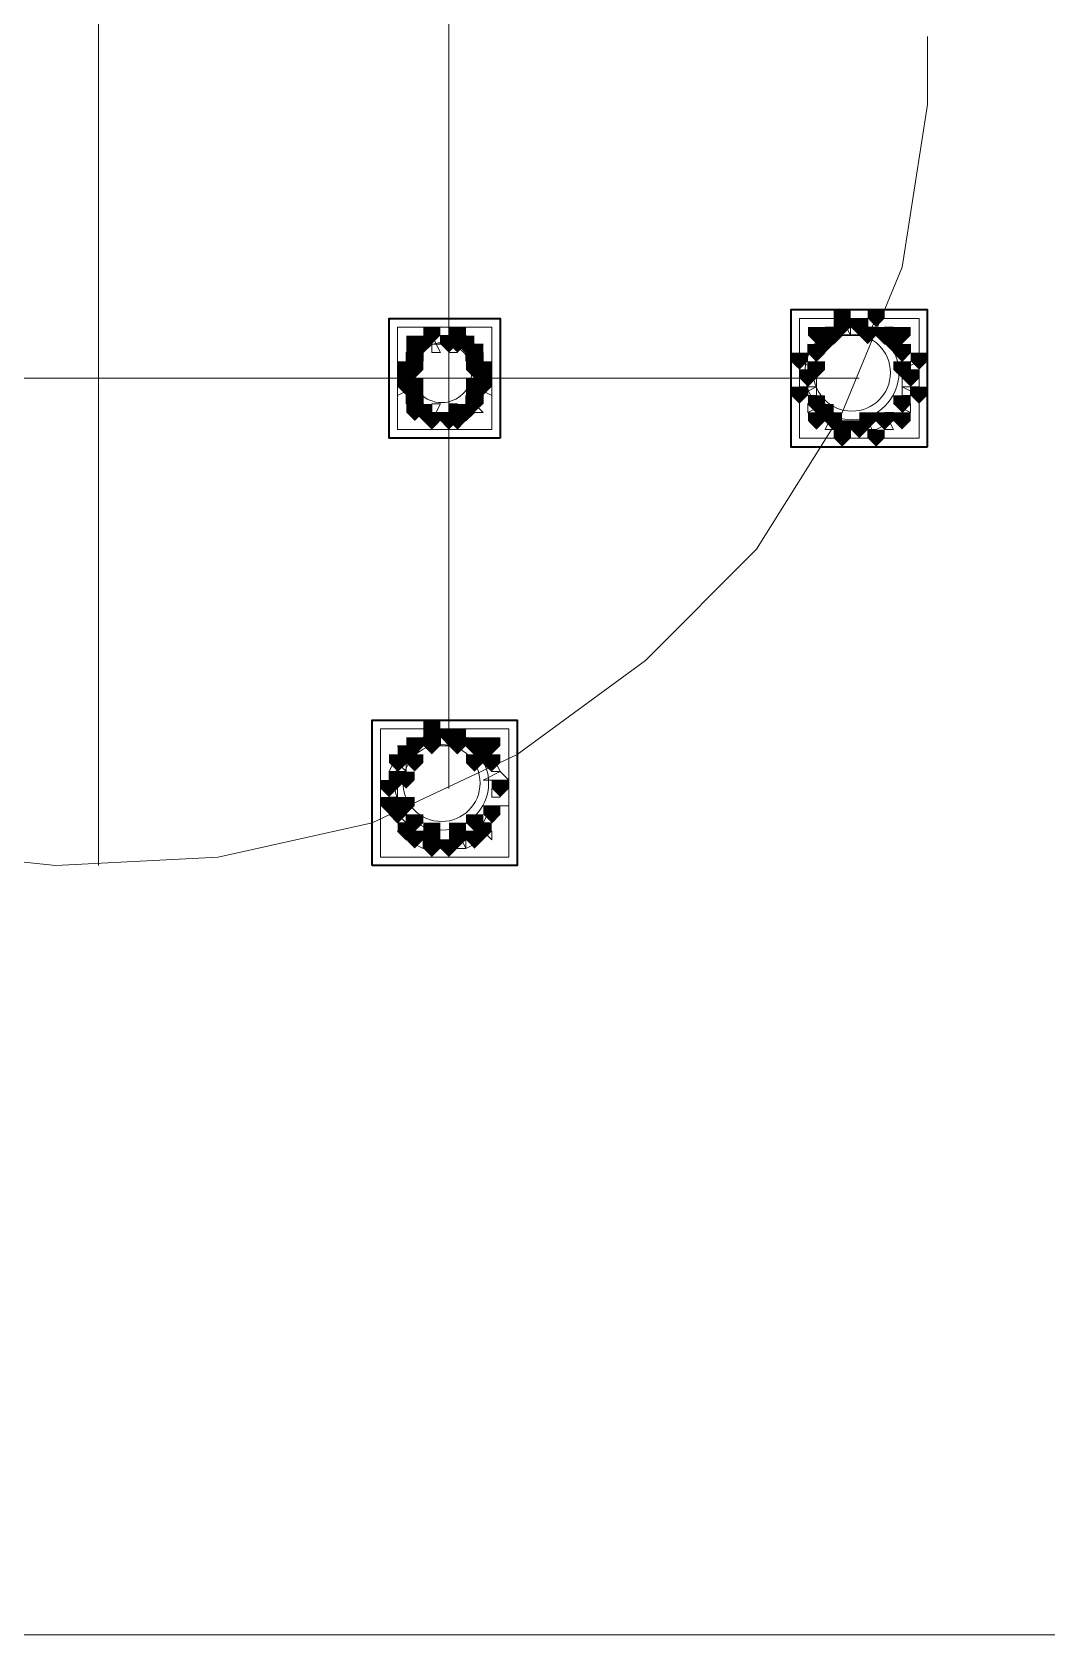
# Model space of a CAD drawing. Header units: millimetres. Extents: x 2315 to 4619, y 1334 to 1897.
# Drawn here: x 4087.57 to 4094.82, y 1530.21 to 1541.67 of the extents above; entities that cross this region are included whole.
import ezdxf

# ---------------------------------------------------------------- set-up
doc = ezdxf.new("R2010")
doc.units = ezdxf.units.MM
for name, color, linetype, true_color in [('PDF_10', 7, 'Continuous', 0x00b85c), ('PDF_AXIS', 7, 'Continuous', 0x00b85c), ('PDF_柱构件', 7, 'Continuous', 0x00b85c), ('PDF_转运站初步方案', 7, 'Continuous', 0x00b85c)]:
    doc.layers.add(name, color=color, linetype=linetype, true_color=true_color)
doc.layers.add('PDF_中心线层', color=1, linetype='Continuous')
doc.layers.add('PDF_粗实线层', color=7, linetype='Continuous')

msp = doc.modelspace()

# ---------------------------------------------------------------- hatches: boundary and pattern name
at = {"layer": 'PDF_10', "transparency": 33554559}
for points in [[(4093.483, 1539.62), (4093.422, 1539.62), (4093.422, 1539.558), (4093.483, 1539.497), (4093.544, 1539.558), (4093.544, 1539.62)], [(4093.483, 1539.62), (4093.422, 1539.62), (4093.422, 1539.558), (4093.483, 1539.497), (4093.544, 1539.558), (4093.544, 1539.62)], [(4090.368, 1539.497), (4090.307, 1539.497), (4090.307, 1539.436), (4090.368, 1539.375), (4090.429, 1539.436), (4090.429, 1539.497)], [(4090.368, 1539.497), (4090.307, 1539.497), (4090.307, 1539.436), (4090.368, 1539.375), (4090.429, 1539.436), (4090.429, 1539.497)], [(4090.551, 1539.497), (4090.49, 1539.497), (4090.49, 1539.436), (4090.551, 1539.375), (4090.612, 1539.436), (4090.612, 1539.497)], [(4090.551, 1539.497), (4090.49, 1539.497), (4090.49, 1539.436), (4090.551, 1539.375), (4090.612, 1539.436), (4090.612, 1539.497)], [(4090.673, 1539.497), (4090.612, 1539.497), (4090.612, 1539.436), (4090.673, 1539.375), (4090.734, 1539.436), (4090.734, 1539.497)], [(4090.673, 1539.497), (4090.612, 1539.497), (4090.612, 1539.436), (4090.673, 1539.375), (4090.734, 1539.436), (4090.734, 1539.497)], [(4090.673, 1539.497), (4090.612, 1539.497), (4090.612, 1539.436), (4090.673, 1539.375), (4090.734, 1539.436), (4090.734, 1539.497)], [(4093.3, 1539.558), (4093.239, 1539.558), (4093.239, 1539.497), (4093.3, 1539.436), (4093.361, 1539.497), (4093.361, 1539.558)], [(4093.3, 1539.558), (4093.239, 1539.558), (4093.239, 1539.497), (4093.3, 1539.436), (4093.361, 1539.497), (4093.361, 1539.558)], [(4093.666, 1539.558), (4093.605, 1539.558), (4093.605, 1539.497), (4093.666, 1539.436), (4093.727, 1539.497), (4093.727, 1539.558)], [(4093.666, 1539.558), (4093.605, 1539.558), (4093.605, 1539.497), (4093.666, 1539.436), (4093.727, 1539.497), (4093.727, 1539.558)], [(4090.307, 1539.375), (4090.246, 1539.375), (4090.246, 1539.314), (4090.307, 1539.253), (4090.368, 1539.314), (4090.368, 1539.375)], [(4090.307, 1539.375), (4090.246, 1539.375), (4090.246, 1539.314), (4090.307, 1539.253), (4090.368, 1539.314), (4090.368, 1539.375)], [(4090.734, 1539.375), (4090.673, 1539.375), (4090.673, 1539.314), (4090.734, 1539.253), (4090.796, 1539.314), (4090.796, 1539.375)], [(4090.734, 1539.375), (4090.673, 1539.375), (4090.673, 1539.314), (4090.734, 1539.253), (4090.796, 1539.314), (4090.796, 1539.375)], [(4093.178, 1539.436), (4093.117, 1539.436), (4093.117, 1539.375), (4093.178, 1539.314), (4093.239, 1539.375), (4093.239, 1539.436)], [(4093.178, 1539.436), (4093.117, 1539.436), (4093.117, 1539.375), (4093.178, 1539.314), (4093.239, 1539.375), (4093.239, 1539.436)], [(4093.789, 1539.436), (4093.727, 1539.436), (4093.727, 1539.375), (4093.789, 1539.314), (4093.85, 1539.375), (4093.85, 1539.436)], [(4093.789, 1539.436), (4093.727, 1539.436), (4093.727, 1539.375), (4093.789, 1539.314), (4093.85, 1539.375), (4093.85, 1539.436)], [(4090.246, 1539.253), (4090.185, 1539.253), (4090.185, 1539.192), (4090.246, 1539.131), (4090.307, 1539.192), (4090.307, 1539.253)], [(4090.246, 1539.253), (4090.185, 1539.253), (4090.185, 1539.192), (4090.246, 1539.131), (4090.307, 1539.192), (4090.307, 1539.253)], [(4090.246, 1539.253), (4090.185, 1539.253), (4090.185, 1539.192), (4090.246, 1539.131), (4090.307, 1539.192), (4090.307, 1539.253)], [(4090.796, 1539.253), (4090.734, 1539.253), (4090.734, 1539.192), (4090.796, 1539.131), (4090.857, 1539.192), (4090.857, 1539.253)], [(4090.796, 1539.253), (4090.734, 1539.253), (4090.734, 1539.192), (4090.796, 1539.131), (4090.857, 1539.192), (4090.857, 1539.253)], [(4090.796, 1539.253), (4090.734, 1539.253), (4090.734, 1539.192), (4090.796, 1539.131), (4090.857, 1539.192), (4090.857, 1539.253)], [(4093.117, 1539.253), (4093.056, 1539.253), (4093.056, 1539.192), (4093.117, 1539.131), (4093.178, 1539.192), (4093.178, 1539.253)], [(4093.117, 1539.253), (4093.056, 1539.253), (4093.056, 1539.192), (4093.117, 1539.131), (4093.178, 1539.192), (4093.178, 1539.253)], [(4093.85, 1539.253), (4093.789, 1539.253), (4093.789, 1539.192), (4093.85, 1539.131), (4093.911, 1539.192), (4093.911, 1539.253)], [(4093.85, 1539.253), (4093.789, 1539.253), (4093.789, 1539.192), (4093.85, 1539.131), (4093.911, 1539.192), (4093.911, 1539.253)], [(4093.85, 1539.253), (4093.789, 1539.253), (4093.789, 1539.192), (4093.85, 1539.131), (4093.911, 1539.192), (4093.911, 1539.253)], [(4090.307, 1539.131), (4090.246, 1539.131), (4090.246, 1539.07), (4090.307, 1539.009), (4090.368, 1539.07), (4090.368, 1539.131)], [(4090.307, 1539.131), (4090.246, 1539.131), (4090.246, 1539.07), (4090.307, 1539.009), (4090.368, 1539.07), (4090.368, 1539.131)], [(4090.734, 1539.131), (4090.673, 1539.131), (4090.673, 1539.07), (4090.734, 1539.009), (4090.796, 1539.07), (4090.796, 1539.131)], [(4090.734, 1539.131), (4090.673, 1539.131), (4090.673, 1539.07), (4090.734, 1539.009), (4090.796, 1539.07), (4090.796, 1539.131)], [(4093.178, 1539.07), (4093.117, 1539.07), (4093.117, 1539.009), (4093.178, 1538.948), (4093.239, 1539.009), (4093.239, 1539.07)], [(4093.178, 1539.07), (4093.117, 1539.07), (4093.117, 1539.009), (4093.178, 1538.948), (4093.239, 1539.009), (4093.239, 1539.07)], [(4093.789, 1539.07), (4093.727, 1539.07), (4093.727, 1539.009), (4093.789, 1538.948), (4093.85, 1539.009), (4093.85, 1539.07)], [(4093.789, 1539.07), (4093.727, 1539.07), (4093.727, 1539.009), (4093.789, 1538.948), (4093.85, 1539.009), (4093.85, 1539.07)], [(4090.368, 1539.009), (4090.307, 1539.009), (4090.307, 1538.948), (4090.368, 1538.887), (4090.429, 1538.948), (4090.429, 1539.009)], [(4090.368, 1539.009), (4090.307, 1539.009), (4090.307, 1538.948), (4090.368, 1538.887), (4090.429, 1538.948), (4090.429, 1539.009)], [(4090.551, 1538.948), (4090.49, 1538.948), (4090.49, 1538.887), (4090.551, 1538.825), (4090.612, 1538.887), (4090.612, 1538.948)], [(4090.551, 1538.948), (4090.49, 1538.948), (4090.49, 1538.887), (4090.551, 1538.825), (4090.612, 1538.887), (4090.612, 1538.948)], [(4090.673, 1539.009), (4090.612, 1539.009), (4090.612, 1538.948), (4090.673, 1538.887), (4090.734, 1538.948), (4090.734, 1539.009)], [(4090.673, 1539.009), (4090.612, 1539.009), (4090.612, 1538.948), (4090.673, 1538.887), (4090.734, 1538.948), (4090.734, 1539.009)], [(4090.673, 1539.009), (4090.612, 1539.009), (4090.612, 1538.948), (4090.673, 1538.887), (4090.734, 1538.948), (4090.734, 1539.009)], [(4093.3, 1538.948), (4093.239, 1538.948), (4093.239, 1538.887), (4093.3, 1538.825), (4093.361, 1538.887), (4093.361, 1538.948)], [(4093.3, 1538.948), (4093.239, 1538.948), (4093.239, 1538.887), (4093.3, 1538.825), (4093.361, 1538.887), (4093.361, 1538.948)], [(4093.666, 1538.948), (4093.605, 1538.948), (4093.605, 1538.887), (4093.666, 1538.825), (4093.727, 1538.887), (4093.727, 1538.948)], [(4093.666, 1538.948), (4093.605, 1538.948), (4093.605, 1538.887), (4093.666, 1538.825), (4093.727, 1538.887), (4093.727, 1538.948)], [(4093.483, 1538.887), (4093.422, 1538.887), (4093.422, 1538.825), (4093.483, 1538.764), (4093.544, 1538.825), (4093.544, 1538.887)], [(4093.483, 1538.887), (4093.422, 1538.887), (4093.422, 1538.825), (4093.483, 1538.764), (4093.544, 1538.825), (4093.544, 1538.887)], [(4090.307, 1536.627), (4090.246, 1536.627), (4090.246, 1536.565), (4090.307, 1536.504), (4090.368, 1536.565), (4090.368, 1536.627)], [(4090.307, 1536.627), (4090.246, 1536.627), (4090.246, 1536.565), (4090.307, 1536.504), (4090.368, 1536.565), (4090.368, 1536.627)], [(4090.551, 1536.688), (4090.49, 1536.688), (4090.49, 1536.627), (4090.551, 1536.565), (4090.612, 1536.627), (4090.612, 1536.688)], [(4090.551, 1536.688), (4090.49, 1536.688), (4090.49, 1536.627), (4090.551, 1536.565), (4090.612, 1536.627), (4090.612, 1536.688)], [(4090.734, 1536.627), (4090.673, 1536.627), (4090.673, 1536.565), (4090.734, 1536.504), (4090.796, 1536.565), (4090.796, 1536.627)], [(4090.734, 1536.627), (4090.673, 1536.627), (4090.673, 1536.565), (4090.734, 1536.504), (4090.796, 1536.565), (4090.796, 1536.627)], [(4090.185, 1536.504), (4090.124, 1536.504), (4090.124, 1536.443), (4090.185, 1536.382), (4090.246, 1536.443), (4090.246, 1536.504)], [(4090.185, 1536.504), (4090.124, 1536.504), (4090.124, 1536.443), (4090.185, 1536.382), (4090.246, 1536.443), (4090.246, 1536.504)], [(4090.857, 1536.504), (4090.796, 1536.504), (4090.796, 1536.443), (4090.857, 1536.382), (4090.918, 1536.443), (4090.918, 1536.504)], [(4090.857, 1536.504), (4090.796, 1536.504), (4090.796, 1536.443), (4090.857, 1536.382), (4090.918, 1536.443), (4090.918, 1536.504)], [(4090.124, 1536.321), (4090.063, 1536.321), (4090.063, 1536.26), (4090.124, 1536.199), (4090.185, 1536.26), (4090.185, 1536.321)], [(4090.124, 1536.321), (4090.063, 1536.321), (4090.063, 1536.26), (4090.124, 1536.199), (4090.185, 1536.26), (4090.185, 1536.321)], [(4090.918, 1536.321), (4090.857, 1536.321), (4090.857, 1536.26), (4090.918, 1536.199), (4090.979, 1536.26), (4090.979, 1536.321)], [(4090.918, 1536.321), (4090.857, 1536.321), (4090.857, 1536.26), (4090.918, 1536.199), (4090.979, 1536.26), (4090.979, 1536.321)], [(4090.185, 1536.138), (4090.124, 1536.138), (4090.124, 1536.077), (4090.185, 1536.016), (4090.246, 1536.077), (4090.246, 1536.138)], [(4090.185, 1536.138), (4090.124, 1536.138), (4090.124, 1536.077), (4090.185, 1536.016), (4090.246, 1536.077), (4090.246, 1536.138)], [(4090.857, 1536.138), (4090.796, 1536.138), (4090.796, 1536.077), (4090.857, 1536.016), (4090.918, 1536.077), (4090.918, 1536.138)], [(4090.857, 1536.138), (4090.796, 1536.138), (4090.796, 1536.077), (4090.857, 1536.016), (4090.918, 1536.077), (4090.918, 1536.138)], [(4090.307, 1535.955), (4090.246, 1535.955), (4090.246, 1535.894), (4090.307, 1535.832), (4090.368, 1535.894), (4090.368, 1535.955)], [(4090.307, 1535.955), (4090.246, 1535.955), (4090.246, 1535.894), (4090.307, 1535.832), (4090.368, 1535.894), (4090.368, 1535.955)], [(4090.734, 1535.955), (4090.673, 1535.955), (4090.673, 1535.894), (4090.734, 1535.832), (4090.796, 1535.894), (4090.796, 1535.955)], [(4090.734, 1535.955), (4090.673, 1535.955), (4090.673, 1535.894), (4090.734, 1535.832), (4090.796, 1535.894), (4090.796, 1535.955)], [(4090.551, 1535.894), (4090.49, 1535.894), (4090.49, 1535.832), (4090.551, 1535.771), (4090.612, 1535.832), (4090.612, 1535.894)], [(4090.551, 1535.894), (4090.49, 1535.894), (4090.49, 1535.832), (4090.551, 1535.771), (4090.612, 1535.832), (4090.612, 1535.894)]]:
    msp.add_hatch(color=256, dxfattribs=at).paths.add_polyline_path(points)
at = {"layer": 'PDF_柱构件', "transparency": 33554559}
for points in [[(4093.361, 1539.681), (4093.3, 1539.681), (4093.3, 1539.62), (4093.361, 1539.558), (4093.422, 1539.62), (4093.422, 1539.681)], [(4093.361, 1539.62), (4093.3, 1539.62), (4093.3, 1539.558), (4093.361, 1539.497), (4093.422, 1539.558), (4093.422, 1539.62)], [(4093.605, 1539.681), (4093.544, 1539.681), (4093.544, 1539.62), (4093.605, 1539.558), (4093.666, 1539.62), (4093.666, 1539.681)], [(4090.307, 1539.497), (4090.246, 1539.497), (4090.246, 1539.436), (4090.307, 1539.375), (4090.368, 1539.436), (4090.368, 1539.497)], [(4090.429, 1539.558), (4090.368, 1539.558), (4090.368, 1539.497), (4090.429, 1539.436), (4090.49, 1539.497), (4090.49, 1539.558)], [(4090.612, 1539.558), (4090.551, 1539.558), (4090.551, 1539.497), (4090.612, 1539.436), (4090.673, 1539.497), (4090.673, 1539.558)], [(4090.612, 1539.497), (4090.551, 1539.497), (4090.551, 1539.436), (4090.612, 1539.375), (4090.673, 1539.436), (4090.673, 1539.497)], [(4093.178, 1539.558), (4093.117, 1539.558), (4093.117, 1539.497), (4093.178, 1539.436), (4093.239, 1539.497), (4093.239, 1539.558)], [(4093.239, 1539.497), (4093.178, 1539.497), (4093.178, 1539.436), (4093.239, 1539.375), (4093.3, 1539.436), (4093.3, 1539.497)], [(4093.544, 1539.558), (4093.483, 1539.558), (4093.483, 1539.497), (4093.544, 1539.436), (4093.605, 1539.497), (4093.605, 1539.558)], [(4093.727, 1539.497), (4093.666, 1539.497), (4093.666, 1539.436), (4093.727, 1539.375), (4093.789, 1539.436), (4093.789, 1539.497)], [(4093.789, 1539.558), (4093.727, 1539.558), (4093.727, 1539.497), (4093.789, 1539.436), (4093.85, 1539.497), (4093.85, 1539.558)], [(4090.307, 1539.436), (4090.246, 1539.436), (4090.246, 1539.375), (4090.307, 1539.314), (4090.368, 1539.375), (4090.368, 1539.436)], [(4090.734, 1539.436), (4090.673, 1539.436), (4090.673, 1539.375), (4090.734, 1539.314), (4090.796, 1539.375), (4090.796, 1539.436)], [(4093.056, 1539.375), (4092.994, 1539.375), (4092.994, 1539.314), (4093.056, 1539.253), (4093.117, 1539.314), (4093.117, 1539.375)], [(4093.911, 1539.375), (4093.85, 1539.375), (4093.85, 1539.314), (4093.911, 1539.253), (4093.972, 1539.314), (4093.972, 1539.375)], [(4090.246, 1539.314), (4090.185, 1539.314), (4090.185, 1539.253), (4090.246, 1539.192), (4090.307, 1539.253), (4090.307, 1539.314)], [(4090.307, 1539.314), (4090.246, 1539.314), (4090.246, 1539.253), (4090.307, 1539.192), (4090.368, 1539.253), (4090.368, 1539.314)], [(4090.734, 1539.314), (4090.673, 1539.314), (4090.673, 1539.253), (4090.734, 1539.192), (4090.796, 1539.253), (4090.796, 1539.314)], [(4090.796, 1539.314), (4090.734, 1539.314), (4090.734, 1539.253), (4090.796, 1539.192), (4090.857, 1539.253), (4090.857, 1539.314)], [(4093.178, 1539.314), (4093.117, 1539.314), (4093.117, 1539.253), (4093.178, 1539.192), (4093.239, 1539.253), (4093.239, 1539.314)], [(4093.789, 1539.314), (4093.727, 1539.314), (4093.727, 1539.253), (4093.789, 1539.192), (4093.85, 1539.253), (4093.85, 1539.314)], [(4090.246, 1539.192), (4090.185, 1539.192), (4090.185, 1539.131), (4090.246, 1539.07), (4090.307, 1539.131), (4090.307, 1539.192)], [(4090.307, 1539.192), (4090.246, 1539.192), (4090.246, 1539.131), (4090.307, 1539.07), (4090.368, 1539.131), (4090.368, 1539.192)], [(4090.734, 1539.192), (4090.673, 1539.192), (4090.673, 1539.131), (4090.734, 1539.07), (4090.796, 1539.131), (4090.796, 1539.192)], [(4090.796, 1539.192), (4090.734, 1539.192), (4090.734, 1539.131), (4090.796, 1539.07), (4090.857, 1539.131), (4090.857, 1539.192)], [(4093.056, 1539.131), (4092.994, 1539.131), (4092.994, 1539.07), (4093.056, 1539.009), (4093.117, 1539.07), (4093.117, 1539.131)], [(4093.911, 1539.131), (4093.85, 1539.131), (4093.85, 1539.07), (4093.911, 1539.009), (4093.972, 1539.07), (4093.972, 1539.131)], [(4090.307, 1539.07), (4090.246, 1539.07), (4090.246, 1539.009), (4090.307, 1538.948), (4090.368, 1539.009), (4090.368, 1539.07)], [(4090.734, 1539.07), (4090.673, 1539.07), (4090.673, 1539.009), (4090.734, 1538.948), (4090.796, 1539.009), (4090.796, 1539.07)], [(4090.307, 1539.009), (4090.246, 1539.009), (4090.246, 1538.948), (4090.307, 1538.887), (4090.368, 1538.948), (4090.368, 1539.009)], [(4090.429, 1538.948), (4090.368, 1538.948), (4090.368, 1538.887), (4090.429, 1538.825), (4090.49, 1538.887), (4090.49, 1538.948)], [(4090.612, 1539.009), (4090.551, 1539.009), (4090.551, 1538.948), (4090.612, 1538.887), (4090.673, 1538.948), (4090.673, 1539.009)], [(4090.612, 1538.948), (4090.551, 1538.948), (4090.551, 1538.887), (4090.612, 1538.825), (4090.673, 1538.887), (4090.673, 1538.948)], [(4093.178, 1538.948), (4093.117, 1538.948), (4093.117, 1538.887), (4093.178, 1538.825), (4093.239, 1538.887), (4093.239, 1538.948)], [(4093.239, 1539.009), (4093.178, 1539.009), (4093.178, 1538.948), (4093.239, 1538.887), (4093.3, 1538.948), (4093.3, 1539.009)], [(4093.544, 1538.948), (4093.483, 1538.948), (4093.483, 1538.887), (4093.544, 1538.825), (4093.605, 1538.887), (4093.605, 1538.948)], [(4093.789, 1538.948), (4093.727, 1538.948), (4093.727, 1538.887), (4093.789, 1538.825), (4093.85, 1538.887), (4093.85, 1538.948)], [(4093.361, 1538.887), (4093.3, 1538.887), (4093.3, 1538.825), (4093.361, 1538.764), (4093.422, 1538.825), (4093.422, 1538.887)], [(4093.361, 1538.825), (4093.3, 1538.825), (4093.3, 1538.764), (4093.361, 1538.703), (4093.422, 1538.764), (4093.422, 1538.825)], [(4093.605, 1538.825), (4093.544, 1538.825), (4093.544, 1538.764), (4093.605, 1538.703), (4093.666, 1538.764), (4093.666, 1538.825)], [(4090.429, 1536.749), (4090.368, 1536.749), (4090.368, 1536.688), (4090.429, 1536.627), (4090.49, 1536.688), (4090.49, 1536.749)], [(4090.429, 1536.688), (4090.368, 1536.688), (4090.368, 1536.627), (4090.429, 1536.565), (4090.49, 1536.627), (4090.49, 1536.688)], [(4090.429, 1536.627), (4090.368, 1536.627), (4090.368, 1536.565), (4090.429, 1536.504), (4090.49, 1536.565), (4090.49, 1536.627)], [(4090.612, 1536.688), (4090.551, 1536.688), (4090.551, 1536.627), (4090.612, 1536.565), (4090.673, 1536.627), (4090.673, 1536.688)], [(4090.612, 1536.627), (4090.551, 1536.627), (4090.551, 1536.565), (4090.612, 1536.504), (4090.673, 1536.565), (4090.673, 1536.627)], [(4090.857, 1536.627), (4090.796, 1536.627), (4090.796, 1536.565), (4090.857, 1536.504), (4090.918, 1536.565), (4090.918, 1536.627)], [(4090.246, 1536.565), (4090.185, 1536.565), (4090.185, 1536.504), (4090.246, 1536.443), (4090.307, 1536.504), (4090.307, 1536.565)], [(4090.307, 1536.504), (4090.246, 1536.504), (4090.246, 1536.443), (4090.307, 1536.382), (4090.368, 1536.443), (4090.368, 1536.504)], [(4090.734, 1536.504), (4090.673, 1536.504), (4090.673, 1536.443), (4090.734, 1536.382), (4090.796, 1536.443), (4090.796, 1536.504)], [(4090.796, 1536.565), (4090.734, 1536.565), (4090.734, 1536.504), (4090.796, 1536.443), (4090.857, 1536.504), (4090.857, 1536.565)], [(4090.185, 1536.382), (4090.124, 1536.382), (4090.124, 1536.321), (4090.185, 1536.26), (4090.246, 1536.321), (4090.246, 1536.382)], [(4090.246, 1536.382), (4090.185, 1536.382), (4090.185, 1536.321), (4090.246, 1536.26), (4090.307, 1536.321), (4090.307, 1536.382)], [(4090.124, 1536.199), (4090.063, 1536.199), (4090.063, 1536.138), (4090.124, 1536.077), (4090.185, 1536.138), (4090.185, 1536.199)], [(4090.185, 1536.199), (4090.124, 1536.199), (4090.124, 1536.138), (4090.185, 1536.077), (4090.246, 1536.138), (4090.246, 1536.199)], [(4090.246, 1536.199), (4090.185, 1536.199), (4090.185, 1536.138), (4090.246, 1536.077), (4090.307, 1536.138), (4090.307, 1536.199)], [(4090.307, 1536.077), (4090.246, 1536.077), (4090.246, 1536.016), (4090.307, 1535.955), (4090.368, 1536.016), (4090.368, 1536.077)], [(4090.734, 1536.077), (4090.673, 1536.077), (4090.673, 1536.016), (4090.734, 1535.955), (4090.796, 1536.016), (4090.796, 1536.077)], [(4090.246, 1536.016), (4090.185, 1536.016), (4090.185, 1535.955), (4090.246, 1535.894), (4090.307, 1535.955), (4090.307, 1536.016)], [(4090.429, 1536.016), (4090.368, 1536.016), (4090.368, 1535.955), (4090.429, 1535.894), (4090.49, 1535.955), (4090.49, 1536.016)], [(4090.429, 1535.955), (4090.368, 1535.955), (4090.368, 1535.894), (4090.429, 1535.832), (4090.49, 1535.894), (4090.49, 1535.955)], [(4090.612, 1536.016), (4090.551, 1536.016), (4090.551, 1535.955), (4090.612, 1535.894), (4090.673, 1535.955), (4090.673, 1536.016)], [(4090.612, 1535.955), (4090.551, 1535.955), (4090.551, 1535.894), (4090.612, 1535.832), (4090.673, 1535.894), (4090.673, 1535.955)], [(4090.796, 1536.016), (4090.734, 1536.016), (4090.734, 1535.955), (4090.796, 1535.894), (4090.857, 1535.955), (4090.857, 1536.016)], [(4090.429, 1535.894), (4090.368, 1535.894), (4090.368, 1535.832), (4090.429, 1535.771), (4090.49, 1535.832), (4090.49, 1535.894)]]:
    msp.add_hatch(color=256, dxfattribs=at).paths.add_polyline_path(points)
at = {"layer": 'PDF_转运站初步方案', "transparency": 33554559}
for points in [[(4093.483, 1539.62), (4093.422, 1539.62), (4093.422, 1539.558), (4093.483, 1539.497), (4093.544, 1539.558), (4093.544, 1539.62)], [(4093.483, 1539.62), (4093.422, 1539.62), (4093.422, 1539.558), (4093.483, 1539.497), (4093.544, 1539.558), (4093.544, 1539.62)], [(4090.368, 1539.497), (4090.307, 1539.497), (4090.307, 1539.436), (4090.368, 1539.375), (4090.429, 1539.436), (4090.429, 1539.497)], [(4090.368, 1539.497), (4090.307, 1539.497), (4090.307, 1539.436), (4090.368, 1539.375), (4090.429, 1539.436), (4090.429, 1539.497)], [(4090.551, 1539.497), (4090.49, 1539.497), (4090.49, 1539.436), (4090.551, 1539.375), (4090.612, 1539.436), (4090.612, 1539.497)], [(4090.551, 1539.497), (4090.49, 1539.497), (4090.49, 1539.436), (4090.551, 1539.375), (4090.612, 1539.436), (4090.612, 1539.497)], [(4090.673, 1539.497), (4090.612, 1539.497), (4090.612, 1539.436), (4090.673, 1539.375), (4090.734, 1539.436), (4090.734, 1539.497)], [(4090.673, 1539.497), (4090.612, 1539.497), (4090.612, 1539.436), (4090.673, 1539.375), (4090.734, 1539.436), (4090.734, 1539.497)], [(4093.3, 1539.558), (4093.239, 1539.558), (4093.239, 1539.497), (4093.3, 1539.436), (4093.361, 1539.497), (4093.361, 1539.558)], [(4093.3, 1539.558), (4093.239, 1539.558), (4093.239, 1539.497), (4093.3, 1539.436), (4093.361, 1539.497), (4093.361, 1539.558)], [(4093.666, 1539.558), (4093.605, 1539.558), (4093.605, 1539.497), (4093.666, 1539.436), (4093.727, 1539.497), (4093.727, 1539.558)], [(4093.666, 1539.558), (4093.605, 1539.558), (4093.605, 1539.497), (4093.666, 1539.436), (4093.727, 1539.497), (4093.727, 1539.558)], [(4090.307, 1539.375), (4090.246, 1539.375), (4090.246, 1539.314), (4090.307, 1539.253), (4090.368, 1539.314), (4090.368, 1539.375)], [(4090.307, 1539.375), (4090.246, 1539.375), (4090.246, 1539.314), (4090.307, 1539.253), (4090.368, 1539.314), (4090.368, 1539.375)], [(4090.734, 1539.375), (4090.673, 1539.375), (4090.673, 1539.314), (4090.734, 1539.253), (4090.796, 1539.314), (4090.796, 1539.375)], [(4090.734, 1539.375), (4090.673, 1539.375), (4090.673, 1539.314), (4090.734, 1539.253), (4090.796, 1539.314), (4090.796, 1539.375)], [(4093.178, 1539.436), (4093.117, 1539.436), (4093.117, 1539.375), (4093.178, 1539.314), (4093.239, 1539.375), (4093.239, 1539.436)], [(4093.178, 1539.436), (4093.117, 1539.436), (4093.117, 1539.375), (4093.178, 1539.314), (4093.239, 1539.375), (4093.239, 1539.436)], [(4093.789, 1539.436), (4093.727, 1539.436), (4093.727, 1539.375), (4093.789, 1539.314), (4093.85, 1539.375), (4093.85, 1539.436)], [(4093.789, 1539.436), (4093.727, 1539.436), (4093.727, 1539.375), (4093.789, 1539.314), (4093.85, 1539.375), (4093.85, 1539.436)], [(4090.246, 1539.253), (4090.185, 1539.253), (4090.185, 1539.192), (4090.246, 1539.131), (4090.307, 1539.192), (4090.307, 1539.253)], [(4090.246, 1539.253), (4090.185, 1539.253), (4090.185, 1539.192), (4090.246, 1539.131), (4090.307, 1539.192), (4090.307, 1539.253)], [(4090.796, 1539.253), (4090.734, 1539.253), (4090.734, 1539.192), (4090.796, 1539.131), (4090.857, 1539.192), (4090.857, 1539.253)], [(4090.796, 1539.253), (4090.734, 1539.253), (4090.734, 1539.192), (4090.796, 1539.131), (4090.857, 1539.192), (4090.857, 1539.253)], [(4093.117, 1539.253), (4093.056, 1539.253), (4093.056, 1539.192), (4093.117, 1539.131), (4093.178, 1539.192), (4093.178, 1539.253)], [(4093.117, 1539.253), (4093.056, 1539.253), (4093.056, 1539.192), (4093.117, 1539.131), (4093.178, 1539.192), (4093.178, 1539.253)], [(4093.85, 1539.253), (4093.789, 1539.253), (4093.789, 1539.192), (4093.85, 1539.131), (4093.911, 1539.192), (4093.911, 1539.253)], [(4093.85, 1539.253), (4093.789, 1539.253), (4093.789, 1539.192), (4093.85, 1539.131), (4093.911, 1539.192), (4093.911, 1539.253)], [(4090.307, 1539.131), (4090.246, 1539.131), (4090.246, 1539.07), (4090.307, 1539.009), (4090.368, 1539.07), (4090.368, 1539.131)], [(4090.307, 1539.131), (4090.246, 1539.131), (4090.246, 1539.07), (4090.307, 1539.009), (4090.368, 1539.07), (4090.368, 1539.131)], [(4090.734, 1539.131), (4090.673, 1539.131), (4090.673, 1539.07), (4090.734, 1539.009), (4090.796, 1539.07), (4090.796, 1539.131)], [(4090.734, 1539.131), (4090.673, 1539.131), (4090.673, 1539.07), (4090.734, 1539.009), (4090.796, 1539.07), (4090.796, 1539.131)], [(4093.178, 1539.07), (4093.117, 1539.07), (4093.117, 1539.009), (4093.178, 1538.948), (4093.239, 1539.009), (4093.239, 1539.07)], [(4093.178, 1539.07), (4093.117, 1539.07), (4093.117, 1539.009), (4093.178, 1538.948), (4093.239, 1539.009), (4093.239, 1539.07)], [(4093.789, 1539.07), (4093.727, 1539.07), (4093.727, 1539.009), (4093.789, 1538.948), (4093.85, 1539.009), (4093.85, 1539.07)], [(4093.789, 1539.07), (4093.727, 1539.07), (4093.727, 1539.009), (4093.789, 1538.948), (4093.85, 1539.009), (4093.85, 1539.07)], [(4090.368, 1539.009), (4090.307, 1539.009), (4090.307, 1538.948), (4090.368, 1538.887), (4090.429, 1538.948), (4090.429, 1539.009)], [(4090.368, 1539.009), (4090.307, 1539.009), (4090.307, 1538.948), (4090.368, 1538.887), (4090.429, 1538.948), (4090.429, 1539.009)], [(4090.551, 1538.948), (4090.49, 1538.948), (4090.49, 1538.887), (4090.551, 1538.825), (4090.612, 1538.887), (4090.612, 1538.948)], [(4090.551, 1538.948), (4090.49, 1538.948), (4090.49, 1538.887), (4090.551, 1538.825), (4090.612, 1538.887), (4090.612, 1538.948)], [(4090.673, 1539.009), (4090.612, 1539.009), (4090.612, 1538.948), (4090.673, 1538.887), (4090.734, 1538.948), (4090.734, 1539.009)], [(4090.673, 1539.009), (4090.612, 1539.009), (4090.612, 1538.948), (4090.673, 1538.887), (4090.734, 1538.948), (4090.734, 1539.009)], [(4093.3, 1538.948), (4093.239, 1538.948), (4093.239, 1538.887), (4093.3, 1538.825), (4093.361, 1538.887), (4093.361, 1538.948)], [(4093.3, 1538.948), (4093.239, 1538.948), (4093.239, 1538.887), (4093.3, 1538.825), (4093.361, 1538.887), (4093.361, 1538.948)], [(4093.666, 1538.948), (4093.605, 1538.948), (4093.605, 1538.887), (4093.666, 1538.825), (4093.727, 1538.887), (4093.727, 1538.948)], [(4093.666, 1538.948), (4093.605, 1538.948), (4093.605, 1538.887), (4093.666, 1538.825), (4093.727, 1538.887), (4093.727, 1538.948)], [(4093.483, 1538.887), (4093.422, 1538.887), (4093.422, 1538.825), (4093.483, 1538.764), (4093.544, 1538.825), (4093.544, 1538.887)], [(4093.483, 1538.887), (4093.422, 1538.887), (4093.422, 1538.825), (4093.483, 1538.764), (4093.544, 1538.825), (4093.544, 1538.887)], [(4090.307, 1536.627), (4090.246, 1536.627), (4090.246, 1536.565), (4090.307, 1536.504), (4090.368, 1536.565), (4090.368, 1536.627)], [(4090.307, 1536.627), (4090.246, 1536.627), (4090.246, 1536.565), (4090.307, 1536.504), (4090.368, 1536.565), (4090.368, 1536.627)], [(4090.551, 1536.688), (4090.49, 1536.688), (4090.49, 1536.627), (4090.551, 1536.565), (4090.612, 1536.627), (4090.612, 1536.688)], [(4090.551, 1536.688), (4090.49, 1536.688), (4090.49, 1536.627), (4090.551, 1536.565), (4090.612, 1536.627), (4090.612, 1536.688)], [(4090.734, 1536.627), (4090.673, 1536.627), (4090.673, 1536.565), (4090.734, 1536.504), (4090.796, 1536.565), (4090.796, 1536.627)], [(4090.734, 1536.627), (4090.673, 1536.627), (4090.673, 1536.565), (4090.734, 1536.504), (4090.796, 1536.565), (4090.796, 1536.627)], [(4090.185, 1536.504), (4090.124, 1536.504), (4090.124, 1536.443), (4090.185, 1536.382), (4090.246, 1536.443), (4090.246, 1536.504)], [(4090.185, 1536.504), (4090.124, 1536.504), (4090.124, 1536.443), (4090.185, 1536.382), (4090.246, 1536.443), (4090.246, 1536.504)], [(4090.857, 1536.504), (4090.796, 1536.504), (4090.796, 1536.443), (4090.857, 1536.382), (4090.918, 1536.443), (4090.918, 1536.504)], [(4090.857, 1536.504), (4090.796, 1536.504), (4090.796, 1536.443), (4090.857, 1536.382), (4090.918, 1536.443), (4090.918, 1536.504)], [(4090.124, 1536.321), (4090.063, 1536.321), (4090.063, 1536.26), (4090.124, 1536.199), (4090.185, 1536.26), (4090.185, 1536.321)], [(4090.124, 1536.321), (4090.063, 1536.321), (4090.063, 1536.26), (4090.124, 1536.199), (4090.185, 1536.26), (4090.185, 1536.321)], [(4090.918, 1536.321), (4090.857, 1536.321), (4090.857, 1536.26), (4090.918, 1536.199), (4090.979, 1536.26), (4090.979, 1536.321)], [(4090.918, 1536.321), (4090.857, 1536.321), (4090.857, 1536.26), (4090.918, 1536.199), (4090.979, 1536.26), (4090.979, 1536.321)], [(4090.185, 1536.138), (4090.124, 1536.138), (4090.124, 1536.077), (4090.185, 1536.016), (4090.246, 1536.077), (4090.246, 1536.138)], [(4090.185, 1536.138), (4090.124, 1536.138), (4090.124, 1536.077), (4090.185, 1536.016), (4090.246, 1536.077), (4090.246, 1536.138)], [(4090.857, 1536.138), (4090.796, 1536.138), (4090.796, 1536.077), (4090.857, 1536.016), (4090.918, 1536.077), (4090.918, 1536.138)], [(4090.857, 1536.138), (4090.796, 1536.138), (4090.796, 1536.077), (4090.857, 1536.016), (4090.918, 1536.077), (4090.918, 1536.138)], [(4090.307, 1535.955), (4090.246, 1535.955), (4090.246, 1535.894), (4090.307, 1535.832), (4090.368, 1535.894), (4090.368, 1535.955)], [(4090.307, 1535.955), (4090.246, 1535.955), (4090.246, 1535.894), (4090.307, 1535.832), (4090.368, 1535.894), (4090.368, 1535.955)], [(4090.734, 1535.955), (4090.673, 1535.955), (4090.673, 1535.894), (4090.734, 1535.832), (4090.796, 1535.894), (4090.796, 1535.955)], [(4090.734, 1535.955), (4090.673, 1535.955), (4090.673, 1535.894), (4090.734, 1535.832), (4090.796, 1535.894), (4090.796, 1535.955)], [(4090.551, 1535.894), (4090.49, 1535.894), (4090.49, 1535.832), (4090.551, 1535.771), (4090.612, 1535.832), (4090.612, 1535.894)], [(4090.551, 1535.894), (4090.49, 1535.894), (4090.49, 1535.832), (4090.551, 1535.771), (4090.612, 1535.832), (4090.612, 1535.894)]]:
    msp.add_hatch(color=256, dxfattribs=at).paths.add_polyline_path(points)

# ---------------------------------------------------------------- linework, layer by layer
at = {"layer": 'PDF_10', "lineweight": 18}
for points in [[(4093.483, 1539.558), (4093.483, 1539.62)], [(4090.49, 1539.436), (4090.551, 1539.436), (4090.551, 1539.497)], [(4093.239, 1539.497), (4093.3, 1539.558), (4093.3, 1539.497)], [(4093.422, 1539.558), (4093.544, 1539.558)], [(4093.605, 1539.558), (4093.727, 1539.497)], [(4093.666, 1539.497), (4093.666, 1539.558)], [(4090.307, 1539.314), (4090.246, 1539.314), (4090.307, 1539.375)], [(4090.368, 1539.436), (4090.429, 1539.436), (4090.368, 1539.436)], [(4090.612, 1539.436), (4090.673, 1539.436)], [(4090.734, 1539.375), (4090.796, 1539.314), (4090.734, 1539.314)], [(4093.178, 1539.375), (4093.117, 1539.375), (4093.178, 1539.436)], [(4093.789, 1539.436), (4093.85, 1539.375), (4093.789, 1539.375)], [(4090.246, 1539.131), (4090.246, 1539.253)], [(4090.796, 1539.253), (4090.796, 1539.131)], [(4093.117, 1539.131), (4093.117, 1539.253)], [(4093.85, 1539.253), (4093.85, 1539.131)], [(4093.117, 1539.192), (4093.056, 1539.192)], [(4090.307, 1539.009), (4090.246, 1539.07), (4090.307, 1539.07)], [(4090.734, 1539.07), (4090.796, 1539.07), (4090.734, 1539.009)], [(4090.368, 1538.948), (4090.429, 1538.948), (4090.368, 1538.948)], [(4090.551, 1538.948), (4090.551, 1538.887), (4090.49, 1538.887)], [(4090.673, 1538.948), (4090.612, 1538.948)], [(4093.178, 1538.948), (4093.117, 1539.009), (4093.178, 1539.009)], [(4093.789, 1539.009), (4093.85, 1539.009), (4093.789, 1538.948)], [(4093.3, 1538.887), (4093.3, 1538.825), (4093.239, 1538.887)], [(4093.544, 1538.825), (4093.422, 1538.825)], [(4093.483, 1538.825), (4093.483, 1538.764)], [(4093.727, 1538.887), (4093.605, 1538.825)], [(4093.666, 1538.887), (4093.666, 1538.825)], [(4090.551, 1536.565), (4090.551, 1536.627), (4090.49, 1536.627)], [(4090.307, 1536.565), (4090.368, 1536.565), (4090.307, 1536.565)], [(4090.734, 1536.565), (4090.673, 1536.565), (4090.734, 1536.565)], [(4090.246, 1536.443), (4090.185, 1536.382)], [(4090.246, 1536.382), (4090.185, 1536.443)], [(4090.857, 1536.443), (4090.857, 1536.382), (4090.857, 1536.443)], [(4090.185, 1536.26), (4090.124, 1536.26), (4090.124, 1536.199)], [(4090.918, 1536.199), (4090.918, 1536.26), (4090.857, 1536.26)], [(4090.185, 1536.077), (4090.246, 1536.016)], [(4090.246, 1536.077), (4090.185, 1536.016)], [(4090.857, 1536.016), (4090.857, 1536.077), (4090.857, 1536.016)], [(4090.307, 1535.955), (4090.368, 1535.894)], [(4090.368, 1535.955), (4090.307, 1535.894)], [(4090.673, 1535.894), (4090.734, 1535.955)], [(4090.673, 1535.955), (4090.734, 1535.894)], [(4090.49, 1535.832), (4090.551, 1535.832), (4090.551, 1535.894)]]:
    msp.add_lwpolyline(points, dxfattribs=at)
at = {"layer": 'PDF_AXIS', "lineweight": 18}
for points in [[(4093.911, 1538.764), (4093.911, 1539.62), (4093.056, 1539.62), (4093.056, 1538.764)], [(4090.857, 1538.825), (4090.857, 1539.558), (4090.185, 1539.558), (4090.185, 1538.825)], [(4090.063, 1535.771), (4090.063, 1536.688), (4090.979, 1536.688), (4090.979, 1535.771)]]:
    msp.add_lwpolyline(points, close=True, dxfattribs=at)
at = {"layer": 'PDF_中心线层', "color": 112, "lineweight": 18, "true_color": 0x00b85c}
msp.add_lwpolyline([(4088.047, 1535.71), (4088.047, 1547.682)], close=True, dxfattribs=at)
for points in [[(4090.551, 1547.133), (4090.551, 1536.26)], [(4093.972, 1541.635), (4093.972, 1541.147), (4093.789, 1539.986), (4093.361, 1538.948), (4092.75, 1537.97), (4091.956, 1537.176), (4091.04, 1536.504), (4090.002, 1536.016), (4088.902, 1535.771), (4087.742, 1535.71), (4086.581, 1535.832), (4085.543, 1536.26), (4084.993, 1536.565)], [(4093.483, 1539.192), (4082.55, 1539.192)]]:
    msp.add_lwpolyline(points, dxfattribs=at)
at = {"layer": 'PDF_柱构件', "lineweight": 18}
for points in [[(4093.361, 1539.62), (4093.361, 1539.497), (4093.422, 1539.497)], [(4093.422, 1539.497), (4093.544, 1539.497), (4093.544, 1539.62), (4093.422, 1539.62)], [(4093.605, 1539.62), (4093.544, 1539.497)], [(4090.368, 1539.375), (4090.429, 1539.436), (4090.429, 1539.497), (4090.307, 1539.436)], [(4090.429, 1539.497), (4090.429, 1539.375), (4090.49, 1539.375)], [(4090.49, 1539.436), (4090.551, 1539.436), (4090.551, 1539.497), (4090.49, 1539.497)], [(4090.612, 1539.497), (4090.551, 1539.375), (4090.612, 1539.375)], [(4090.612, 1539.436), (4090.673, 1539.375), (4090.734, 1539.436), (4090.673, 1539.497)], [(4093.178, 1539.497), (4093.239, 1539.436)], [(4093.3, 1539.436), (4093.361, 1539.497), (4093.3, 1539.558), (4093.239, 1539.558)], [(4093.605, 1539.497), (4093.666, 1539.436), (4093.727, 1539.558), (4093.666, 1539.558)], [(4093.789, 1539.497), (4093.666, 1539.436), (4093.727, 1539.436)], [(4090.307, 1539.253), (4090.368, 1539.375), (4090.246, 1539.375), (4090.246, 1539.314)], [(4090.307, 1539.436), (4090.368, 1539.314), (4090.368, 1539.375)], [(4090.734, 1539.436), (4090.673, 1539.375), (4090.673, 1539.314), (4090.796, 1539.436)], [(4090.673, 1539.375), (4090.734, 1539.253), (4090.796, 1539.314), (4090.796, 1539.375)], [(4093.178, 1539.314), (4093.239, 1539.375), (4093.117, 1539.436), (4093.117, 1539.375)], [(4093.727, 1539.375), (4093.789, 1539.314), (4093.85, 1539.375), (4093.85, 1539.436)], [(4090.185, 1539.253), (4090.307, 1539.253), (4090.185, 1539.314)], [(4090.307, 1539.131), (4090.307, 1539.253), (4090.185, 1539.253), (4090.185, 1539.131)], [(4090.857, 1539.314), (4090.734, 1539.253), (4090.857, 1539.253)], [(4090.734, 1539.253), (4090.734, 1539.131), (4090.857, 1539.131), (4090.857, 1539.253)], [(4093.056, 1539.314), (4093.178, 1539.253)], [(4093.178, 1539.131), (4093.178, 1539.253), (4093.056, 1539.253), (4093.056, 1539.131)], [(4093.911, 1539.314), (4093.789, 1539.253)], [(4093.789, 1539.253), (4093.789, 1539.131), (4093.911, 1539.131), (4093.911, 1539.253)], [(4090.185, 1539.07), (4090.307, 1539.131), (4090.185, 1539.131)], [(4090.368, 1539.009), (4090.307, 1539.131), (4090.246, 1539.07), (4090.246, 1539.009)], [(4090.734, 1539.131), (4090.673, 1539.009), (4090.796, 1539.009), (4090.796, 1539.07)], [(4090.857, 1539.131), (4090.734, 1539.131), (4090.857, 1539.07)], [(4093.056, 1539.07), (4093.178, 1539.07), (4093.178, 1539.131)], [(4093.911, 1539.07), (4093.789, 1539.131), (4093.789, 1539.07)], [(4090.307, 1538.948), (4090.368, 1539.009), (4090.368, 1539.07)], [(4090.796, 1538.948), (4090.673, 1539.07), (4090.673, 1539.009), (4090.734, 1538.948)], [(4093.239, 1539.009), (4093.178, 1539.07), (4093.117, 1539.009), (4093.117, 1538.948)], [(4093.789, 1539.07), (4093.727, 1539.009), (4093.85, 1538.948), (4093.85, 1539.009)], [(4090.429, 1538.948), (4090.368, 1539.009), (4090.307, 1538.948), (4090.429, 1538.887)], [(4090.429, 1538.887), (4090.49, 1539.009), (4090.429, 1539.009)], [(4090.551, 1538.948), (4090.49, 1538.948), (4090.49, 1538.887), (4090.551, 1538.887)], [(4090.612, 1538.887), (4090.612, 1539.009), (4090.551, 1539.009)], [(4090.673, 1539.009), (4090.612, 1538.948), (4090.673, 1538.887), (4090.734, 1538.948)], [(4093.178, 1538.887), (4093.239, 1538.948)], [(4093.361, 1538.887), (4093.3, 1538.948), (4093.239, 1538.825), (4093.3, 1538.825)], [(4093.666, 1538.948), (4093.605, 1538.887), (4093.666, 1538.825), (4093.727, 1538.825)], [(4093.789, 1538.887), (4093.727, 1538.948), (4093.666, 1538.948)], [(4093.361, 1538.764), (4093.422, 1538.887), (4093.361, 1538.887)], [(4093.544, 1538.887), (4093.422, 1538.887), (4093.422, 1538.764), (4093.544, 1538.764)], [(4093.605, 1538.764), (4093.544, 1538.887)], [(4090.368, 1536.565), (4090.307, 1536.504), (4090.246, 1536.565), (4090.368, 1536.627)], [(4090.429, 1536.688), (4090.429, 1536.565)], [(4090.551, 1536.565), (4090.49, 1536.565), (4090.49, 1536.627), (4090.551, 1536.627)], [(4090.673, 1536.688), (4090.612, 1536.565), (4090.612, 1536.688)], [(4090.734, 1536.504), (4090.673, 1536.565), (4090.673, 1536.627), (4090.796, 1536.565)], [(4090.246, 1536.443), (4090.246, 1536.382), (4090.124, 1536.382), (4090.185, 1536.504)], [(4090.246, 1536.565), (4090.307, 1536.443), (4090.185, 1536.565)], [(4090.857, 1536.565), (4090.734, 1536.443)], [(4090.857, 1536.382), (4090.796, 1536.443), (4090.857, 1536.504), (4090.918, 1536.382)], [(4090.124, 1536.382), (4090.246, 1536.321), (4090.124, 1536.321)], [(4090.979, 1536.321), (4090.857, 1536.321), (4090.796, 1536.321), (4090.918, 1536.382)], [(4090.185, 1536.26), (4090.185, 1536.199), (4090.124, 1536.199), (4090.124, 1536.26)], [(4090.857, 1536.199), (4090.857, 1536.26), (4090.918, 1536.26), (4090.918, 1536.199)], [(4090.124, 1536.138), (4090.246, 1536.138)], [(4090.246, 1536.138), (4090.246, 1536.016), (4090.185, 1536.016), (4090.124, 1536.077)], [(4090.796, 1536.016), (4090.857, 1536.138), (4090.918, 1536.077), (4090.857, 1536.016)], [(4090.185, 1535.955), (4090.307, 1536.016), (4090.246, 1535.894)], [(4090.307, 1535.955), (4090.368, 1535.955), (4090.368, 1535.832), (4090.246, 1535.894)], [(4090.429, 1535.832), (4090.429, 1535.955)], [(4090.612, 1535.832), (4090.612, 1535.955), (4090.673, 1535.832)], [(4090.673, 1535.955), (4090.734, 1535.955), (4090.796, 1535.894), (4090.673, 1535.832)], [(4090.857, 1535.894), (4090.734, 1536.016), (4090.857, 1535.955)], [(4090.49, 1535.894), (4090.551, 1535.894), (4090.551, 1535.832), (4090.49, 1535.832)]]:
    msp.add_lwpolyline(points, close=True, dxfattribs=at)
for points in [[(4093.544, 1539.558), (4093.605, 1539.558)], [(4090.429, 1539.436), (4090.49, 1539.436)], [(4093.178, 1539.436), (4093.239, 1539.436)], [(4093.117, 1539.253), (4093.117, 1539.314)], [(4093.85, 1539.314), (4093.85, 1539.253)], [(4093.117, 1539.07), (4093.117, 1539.131)], [(4093.85, 1539.131), (4093.85, 1539.07)], [(4090.49, 1538.948), (4090.429, 1538.948)], [(4093.239, 1538.887), (4093.178, 1538.948)], [(4093.727, 1538.948), (4093.727, 1538.887)], [(4093.605, 1538.825), (4093.544, 1538.825)], [(4090.918, 1536.321), (4090.857, 1536.321)], [(4090.918, 1536.138), (4090.796, 1536.138), (4090.857, 1536.138), (4090.979, 1536.138), (4090.918, 1536.138), (4090.857, 1536.138)]]:
    msp.add_lwpolyline(points, dxfattribs=at)
at = {"layer": 'PDF_粗实线层', "color": 112, "lineweight": 35, "true_color": 0x00b85c}
for points in [[(4090.918, 1538.764), (4090.124, 1538.764), (4090.124, 1539.62), (4090.918, 1539.62)], [(4093.972, 1538.703), (4093.972, 1539.681), (4092.994, 1539.681), (4092.994, 1538.703)], [(4090.002, 1535.71), (4090.002, 1536.749), (4091.04, 1536.749), (4091.04, 1535.71)]]:
    msp.add_lwpolyline(points, close=True, dxfattribs=at)
at = {"layer": 'PDF_转运站初步方案', "color": 142, "lineweight": 5, "true_color": 0x00a5dd}
msp.add_lwpolyline([(3419.942, 1530.213), (4209.904, 1530.213)], dxfattribs=at)
at = {"layer": 'PDF_转运站初步方案', "lineweight": 18}
for centre, radius in [((4093.431, 1539.232), 0.336), ((4093.431, 1539.232), 0.275), ((4090.499, 1539.232), 0.214), ((4090.499, 1539.232), 0.214), ((4090.499, 1536.3), 0.336), ((4090.499, 1536.3), 0.275)]:
    msp.add_circle(centre, radius, dxfattribs=at)

doc.saveas('drawing.dxf')
